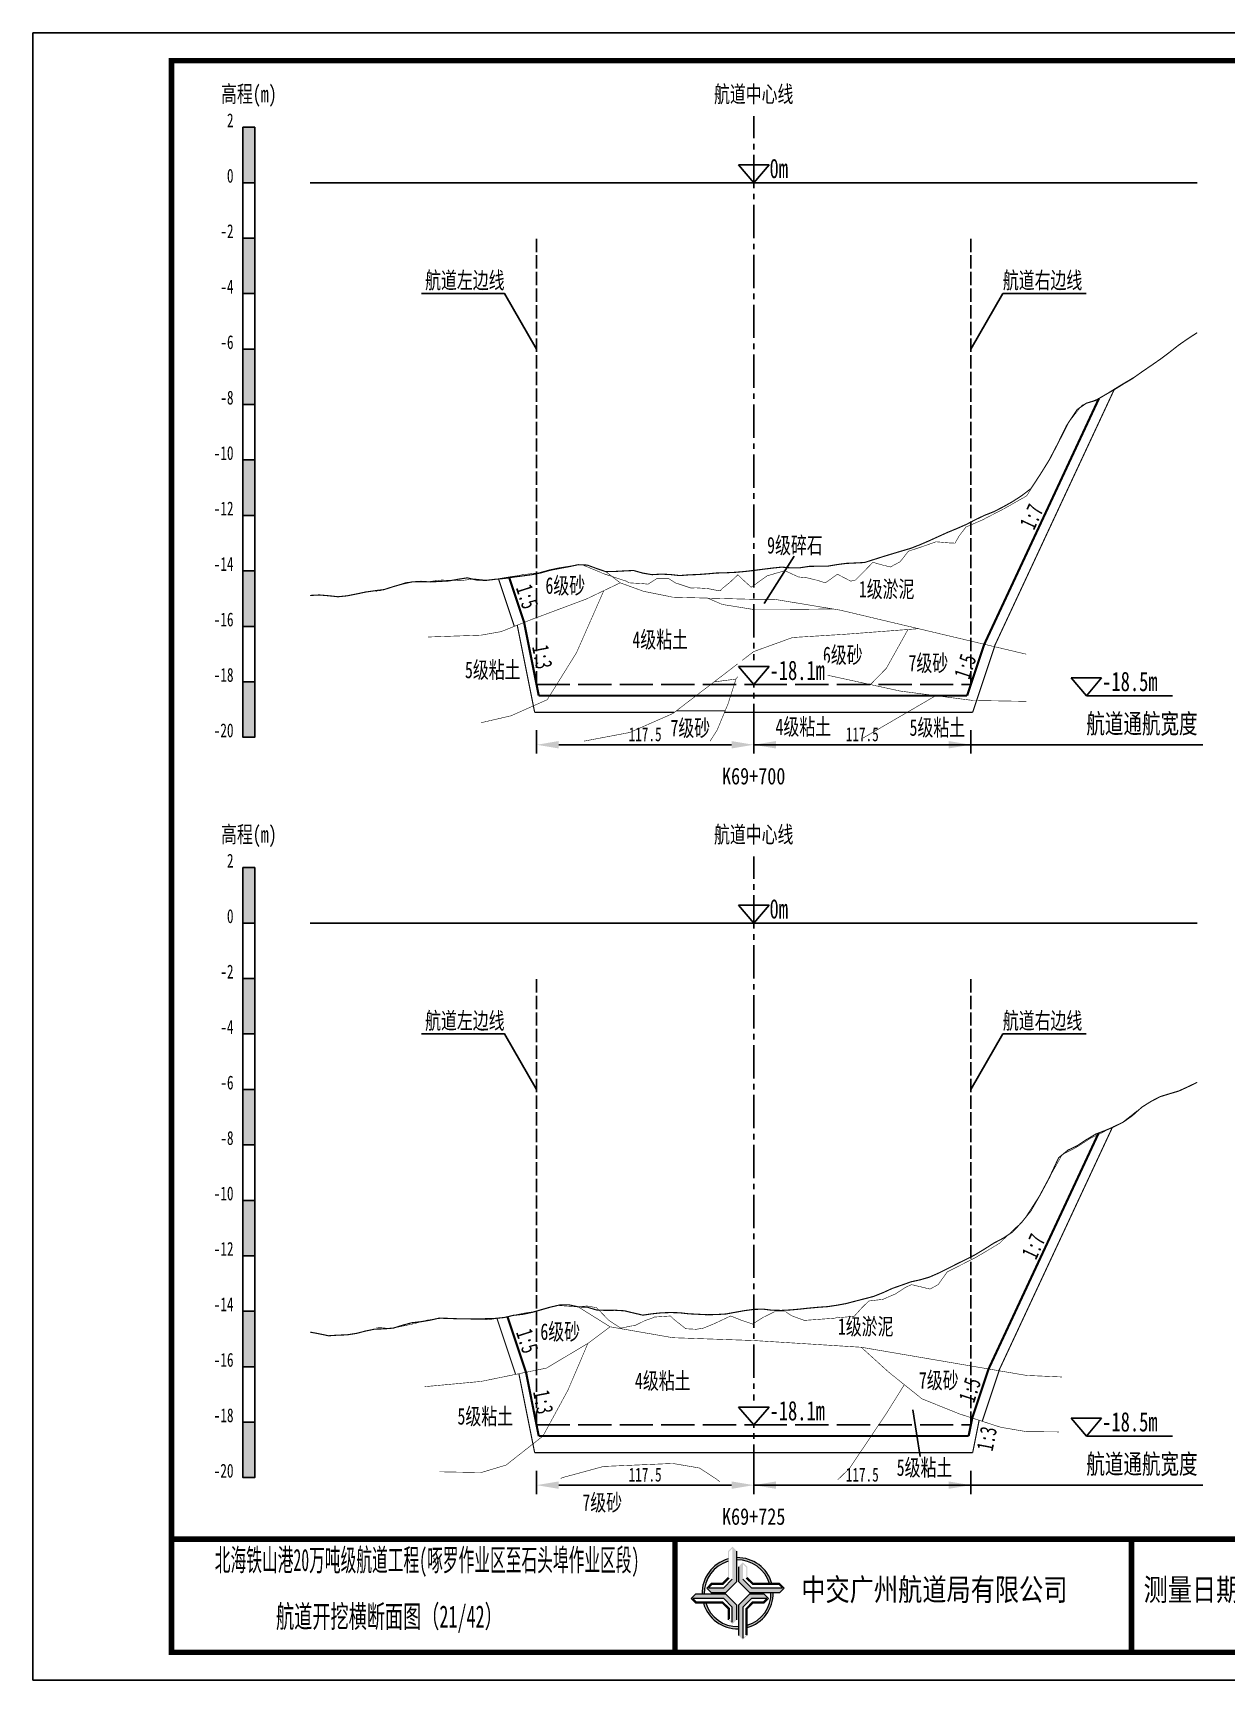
# Model space of a CAD drawing. Header units: millimetres. Extents: x 0 to 1680, y -8762 to 0.
# Drawn here: x 630 to 845.2, y -1633.5 to -1336.5 of the extents above; entities that cross this region are included whole.
import ezdxf
from ezdxf.enums import TextEntityAlignment as Align

# ---------------------------------------------------------------- set-up
doc = ezdxf.new("R2010")
doc.units = ezdxf.units.MM
for name, pattern in [('ACAD_ISO02W100', [15, 12, -3]), ('ACAD_ISO05W100', [33, 24, -3, 0, -3, 0, -3]), ('CENTER2', [1.125, 0.75, -0.125, 0.125, -0.125])]:
    doc.linetypes.add(name, pattern=pattern)
for name, color, linetype in [('0-桩号', 1, 'Continuous'), ('0-航道左右边线标注', 8, 'Continuous'), ('1-疏浚底高', 7, 'Continuous'), ('1-通航宽度', 7, 'Continuous'), ('1-通航底高', 7, 'Continuous'), ('202601', 5, 'Continuous'), ('DMX', 20, 'Continuous'), ('L1', 7, 'Continuous'), ('图幅外框线', 145, 'Continuous'), ('地质分层', 6, 'Continuous'), ('坡比', 1, 'Continuous'), ('尺寸标注', 1, 'Continuous'), ('开挖线', 4, 'Continuous'), ('标尺', 7, 'Continuous'), ('超挖线', 3, 'Continuous'), ('辅助框', 7, 'Continuous'), ('通航底面线', 7, 'ACAD_ISO02W100')]:
    doc.layers.add(name, color=color, linetype=linetype)
doc.styles.get("Standard").update_dxf_attribs({"font": 'arial.ttf'})
doc.styles.add('仿宋', font='仿宋_GB2312.ttf', dxfattribs={"width": 0.8})
doc.styles.add('仿宋GB2312', font='仿宋_GB2312.ttf', dxfattribs={"width": 0.7, "height": 2.5})
doc.styles.add('仿宋体', font='仿宋_GB2312.ttf', dxfattribs={"width": 0.8})
doc.dimstyles.new('2000', dxfattribs={"dimtxt": 3, "dimasz": 2.5, "dimexe": 1.25, "dimexo": 0.625, "dimtad": 1, "dimlfac": 2, "dimdsep": 46, "dimtxsty": 'Standard', "dimcen": 2.5, "dimadec": 0, "dimazin": 0, "dimtfac": 1, "dimtmove": 0, "dimatfit": 3, "dimfxl": 0, "dimarcsym": 0})

# ---------------------------------------------------------------- blocks, each defined once
blk = doc.blocks.new('标尺')
at = {"layer": '标尺', "linetype": 'Continuous'}
for points in [[(-2.116669999959413, 100), (0, 100), (0, 90), (-2.116669999959413, 90)], [(-2.116669999959413, 80), (0, 80), (0, 70), (-2.116669999959413, 70)], [(-2.116669999959413, 60), (0, 60), (0, 50), (-2.116669999959413, 50)], [(-2.116669999959413, 40), (0, 40), (0, 30), (-2.116669999959413, 30)], [(-2.116669999959413, 20), (0, 20), (0, 10), (-2.116669999959413, 10)], [(-2.116669999959413, 0), (0, 0), (0, -10), (-2.116669999959413, -10)]]:
    blk.add_hatch(color=256, dxfattribs=at).paths.add_polyline_path(points)
for p, q in [((-2.116669999959413, -10), (-2.116669999959413, 100)), ((0, -10), (0, 100)), ((-2.116669999959413, 80), (0, 80)), ((-2.116669999959413, 70), (0, 70)), ((-2.116669999959413, 60), (0, 60)), ((-2.116669999959413, 50), (0, 50)), ((-2.116669999959413, 40), (0, 40)), ((-2.116669999959413, 30), (0, 30)), ((-2.116669999959413, 20), (0, 20)), ((-2.116669999959413, 10), (0, 10)), ((-2.116669999959413, 0), (0, 0)), ((-2.116669999959413, -10), (0, -10))]:
    blk.add_line(p, q, dxfattribs=at)
at = {"layer": '标尺'}
for points in [[(-2.116669999959413, 100), (0, 100), (0, 90), (-2.116669999959413, 90)], [(-2.116669999959413, 100), (0, 100), (0, 90), (-2.116669999959413, 90)], [(-2.116669999959413, 80), (0, 80), (0, 70), (-2.116669999959413, 70)], [(-2.116669999959413, 80), (0, 80), (0, 70), (-2.116669999959413, 70)], [(-2.116669999959413, 60), (0, 60), (0, 50), (-2.116669999959413, 50)], [(-2.116669999959413, 60), (0, 60), (0, 50), (-2.116669999959413, 50)], [(-2.116669999959413, 40), (0, 40), (0, 30), (-2.116669999959413, 30)], [(-2.116669999959413, 40), (0, 40), (0, 30), (-2.116669999959413, 30)], [(-2.116669999959413, 20), (0, 20), (0, 10), (-2.116669999959413, 10)], [(-2.116669999959413, 20), (0, 20), (0, 10), (-2.116669999959413, 10)], [(-2.116669999959413, 0), (0, 0), (0, -10), (-2.116669999959413, -10)], [(-2.116669999959413, 0), (0, 0), (0, -10), (-2.116669999959413, -10)]]:
    blk.add_lwpolyline(points, close=True, dxfattribs=at)
at = {"layer": '标尺', "style": '仿宋GB2312', "width": 0.7}
blk.add_text('高程(m)', height=3, dxfattribs=at).set_placement((-1.058334999950603, 106.0000000009313), align=Align.MIDDLE_CENTER)
for s, p in [('2', (-3.816669999971054, 100)), ('0', (-3.816669999971054, 90)), ('-2', (-3.816669999971054, 80)), ('-4', (-3.816669999971054, 70)), ('-6', (-3.816669999971054, 60)), ('-8', (-3.816669999971054, 50)), ('-10', (-3.816669999971054, 40)), ('-12', (-3.816669999971054, 30)), ('-14', (-3.816669999971054, 20)), ('-16', (-3.816669999971054, 10)), ('-18', (-3.816669999971054, 0)), ('-20', (-3.816669999971054, -10))]:
    blk.add_text(s, height=2.5, dxfattribs=at).set_placement(p, align=Align.RIGHT)
blk = doc.blocks.new('*D88')
at = {"layer": 'Defpoints', "color": 0, "ltscale": 0.5}
for p in [(720.833333332678, -1454), (760, -1454), (760, -1464.853648020002)]:
    blk.add_point(p, dxfattribs=at)
at = {"layer": '尺寸标注', "color": 0, "lineweight": -2, "ltscale": 0.5}
for p, q in [((720.833333332678, -1462.25), (720.833333332678, -1466.453648020002)), ((760, -1462.25), (760, -1466.453648020002)), ((724.833333332678, -1464.853648020002), (756, -1464.853648020002))]:
    blk.add_line(p, q, dxfattribs=at)
at = {"layer": '尺寸标注', "color": 0, "ltscale": 0.5}
for points in [[(724.833333332678, -1464.186981353335), (724.833333332678, -1465.520314686669), (720.833333332678, -1464.853648020002)], [(756, -1464.186981353335), (756, -1465.520314686669), (760, -1464.853648020002)]]:
    blk.add_solid(points, dxfattribs=at)
at = {"layer": '尺寸标注', "color": 0, "ltscale": 0.5, "insert": (740.416666666339, -1462.978648020002), "char_height": 2.5, "attachment_point": 5, "style": '仿宋GB2312'}
blk.add_mtext('117.5', dxfattribs=at)
blk = doc.blocks.new('*D89')
at = {"layer": 'Defpoints', "color": 0, "ltscale": 0.5}
for p in [(720.833333335451, -1587.5), (760, -1587.5), (760, -1598.353617925377)]:
    blk.add_point(p, dxfattribs=at)
at = {"layer": '尺寸标注', "color": 0, "lineweight": -2, "ltscale": 0.5}
for p, q in [((720.833333335451, -1595.75), (720.833333335451, -1599.953617925377)), ((760, -1595.75), (760, -1599.953617925377)), ((724.833333335451, -1598.353617925377), (756, -1598.353617925377))]:
    blk.add_line(p, q, dxfattribs=at)
at = {"layer": '尺寸标注', "color": 0, "ltscale": 0.5}
for points in [[(724.833333335451, -1597.68695125871), (724.833333335451, -1599.020284592044), (720.833333335451, -1598.353617925377)], [(756, -1597.68695125871), (756, -1599.020284592044), (760, -1598.353617925377)]]:
    blk.add_solid(points, dxfattribs=at)
at = {"layer": '尺寸标注', "color": 0, "ltscale": 0.5, "insert": (740.4166666677255, -1596.478617925377), "char_height": 2.5, "attachment_point": 5, "style": '仿宋GB2312'}
blk.add_mtext('117.5', dxfattribs=at)
blk = doc.blocks.new('*D49')
at = {"layer": 'Defpoints', "color": 0, "ltscale": 0.5}
for p in [(760, -1454), (799.1666666671199, -1454), (799.1666666671199, -1464.853594439159)]:
    blk.add_point(p, dxfattribs=at)
at = {"layer": '尺寸标注', "color": 0, "lineweight": -2, "ltscale": 0.5}
for p, q in [((760, -1462.25), (760, -1466.453594439159)), ((799.1666666671199, -1462.25), (799.1666666671199, -1466.453594439159)), ((764, -1464.853594439159), (795.1666666671199, -1464.853594439159))]:
    blk.add_line(p, q, dxfattribs=at)
at = {"layer": '尺寸标注', "color": 0, "ltscale": 0.5}
for points in [[(764, -1464.186927772492), (764, -1465.520261105826), (760, -1464.853594439159)], [(795.1666666671199, -1464.186927772492), (795.1666666671199, -1465.520261105826), (799.1666666671199, -1464.853594439159)]]:
    blk.add_solid(points, dxfattribs=at)
at = {"layer": '尺寸标注', "color": 0, "ltscale": 0.5, "insert": (779.58333333356, -1462.978594439159), "char_height": 2.5, "attachment_point": 5, "style": '仿宋GB2312'}
blk.add_mtext('117.5', dxfattribs=at)
blk = doc.blocks.new('*D50')
at = {"layer": 'Defpoints', "color": 0, "ltscale": 0.5}
for p in [(760, -1587.5), (799.1666666673218, -1587.5), (799.1666666673218, -1598.35356433374)]:
    blk.add_point(p, dxfattribs=at)
at = {"layer": '尺寸标注', "color": 0, "lineweight": -2, "ltscale": 0.5}
for p, q in [((760, -1595.75), (760, -1599.95356433374)), ((799.1666666673218, -1595.75), (799.1666666673218, -1599.95356433374)), ((764, -1598.35356433374), (795.1666666673218, -1598.35356433374))]:
    blk.add_line(p, q, dxfattribs=at)
at = {"layer": '尺寸标注', "color": 0, "ltscale": 0.5}
for points in [[(764, -1597.686897667073), (764, -1599.020231000407), (760, -1598.35356433374)], [(795.1666666673218, -1597.686897667073), (795.1666666673218, -1599.020231000407), (799.1666666673218, -1598.35356433374)]]:
    blk.add_solid(points, dxfattribs=at)
at = {"layer": '尺寸标注', "color": 0, "ltscale": 0.5, "insert": (779.5833333336609, -1596.47856433374), "char_height": 2.5, "attachment_point": 5, "style": '仿宋GB2312'}
blk.add_mtext('117.5', dxfattribs=at)
blk = doc.blocks.new('通航底高')
at = {"layer": '1-通航底高'}
for p, q in [((-2.762494692986365, 3.232132659759372), (5.923793651163578e-06, 6.932765245437622e-06)), ((2.762506540631875, 3.232132659759372), (-2.762494692986365, 3.232132659759372)), ((5.923793651163578e-06, 6.932765245437622e-06), (2.762506540631875, 3.232132659759372))]:
    blk.add_line(p, q, dxfattribs=at)
at = {"layer": '1-通航底高', "style": '仿宋', "width": 0.7}
blk.add_attdef('通航底高', (2.856129719933961, 0.8203305718488991), '', height=3.5, dxfattribs=at)
blk = doc.blocks.new('疏浚底高')
at = {"layer": '1-疏浚底高'}
for p, q in [((-2.762500616780017, 3.232125726994127), (0, 0)), ((2.762500616838224, 3.232125726994127), (-2.762500616780017, 3.232125726994127)), ((0, 0), (2.762500616838224, 3.232125726994127)), ((-5.923793651163578e-06, -6.932765245437622e-06), (15.51466270413067, -6.932765245437622e-06))]:
    blk.add_line(p, q, dxfattribs=at)
at = {"layer": '1-疏浚底高', "style": '仿宋', "width": 0.7}
blk.add_attdef('疏浚底高', (2.856123796140309, 0.8203236390836537), '', height=3.5, dxfattribs=at)

msp = doc.modelspace()

# ---------------------------------------------------------------- hatches: boundary and pattern name
at = {"layer": '辅助框'}
h = msp.add_hatch(color=5, dxfattribs=at)
h.paths.add_polyline_path([(756.9546421006709, -1610.245531914723), (756.1757059281856, -1609.467633330833), (755.3669512681752, -1610.276153838646), (755.3669512681752, -1615.036597661984), (754.2904413530022, -1616.112023077023), (752.3438002488703, -1616.112023077023), (751.5476570176869, -1616.907358599198), (752.3430715379507, -1617.699178399098), (754.978640901336, -1617.699178399098), (756.9546421006709, -1615.723855132592)])
h.paths.add_polyline_path([(756.1454878373831, -1615.335033672583), (754.5901777513117, -1616.890380010616), (751.8645652055532, -1616.890380010616), (752.4652603746146, -1616.292388775122), (754.40989160631, -1616.292388775122), (755.5465556779593, -1615.124466802609), (755.5465556779593, -1610.365021880639), (756.1454878373831, -1609.767331255448)], flags=16)
h = msp.add_hatch(color=5, dxfattribs=at)
edge = h.paths.add_edge_path()
edge.add_ellipse((757.1048981645197, -1617.849361724388), major_axis=(-6.017077195920141, 1.733884546287947e-06), ratio=0.9999999825377229, start_angle=-73.21171767175571, end_angle=1.446762146054482, ccw=False)
edge.add_line((755.3669512681752, -1612.088740435135), (755.3669512681752, -1611.667564622652))
edge.add_ellipse((757.1048981645197, -1617.849361724388), major_axis=(-6.421454345493813, 3.783831980513644e-06), ratio=0.9999999825377264, start_angle=-74.29719975771904, end_angle=1.35689506309039)
edge.add_line((750.6852443925529, -1618.001418438208), (751.0897390788882, -1618.001279625189))
edge = h.paths.add_edge_path()
edge.add_ellipse((757.1048981645197, -1617.849361724388), major_axis=(-6.017077195920906, 2.624791690933952e-07), ratio=0.9999999825377339, start_angle=196.7802887631043, end_angle=271.43091869106274, ccw=False)
edge.add_line((762.8657615312129, -1616.112217217457), (763.2869208646506, -1616.112217217457))
edge.add_ellipse((757.1048981645197, -1617.849361724388), major_axis=(-6.42145434549481, 2.055023733972632e-07), ratio=0.9999999825377471, start_angle=195.6953323995753, end_angle=271.3407921785149)
edge.add_line((756.9546421006709, -1611.429665483964), (756.9546421006709, -1611.834160818589))
edge = h.paths.add_edge_path()
edge.add_ellipse((757.1048981645197, -1617.849361724388), major_axis=(-6.421454345494847, 2.398647111377442e-07), ratio=0.9999999825377328, start_angle=105.7065267224622, end_angle=181.3336320078198)
edge.add_line((763.5246130754143, -1617.699907793533), (763.1201189922184, -1617.699907793533))
edge.add_ellipse((757.1048981645197, -1617.849361724388), major_axis=(-6.017077195920033, 3.038804149501319e-06), ratio=0.9999999825377467, start_angle=106.79232762585761, end_angle=181.4233031416354, ccw=False)
edge.add_line((758.8432505388051, -1623.609860479367), (758.8432505388051, -1624.031044626963))
edge = h.paths.add_edge_path()
edge.add_ellipse((757.1048981645197, -1617.849361724388), major_axis=(6.017077195919978, 2.129043967020969e-06), ratio=0.9999999825377341, start_angle=196.8039056354283, end_angle=271.4347580706571, ccw=False)
edge.add_line((751.3447520372063, -1619.588882915747), (750.9235845126301, -1619.589027449381))
edge.add_ellipse((757.1048981645197, -1617.849361724388), major_axis=(6.421454345494965, 1.010893226884053e-06), ratio=0.9999999825377122, start_angle=195.7186902341801, end_angle=271.3444001294426)
edge.add_line((757.2555596849113, -1624.269048223508), (757.2555596849113, -1623.864552247775))
h = msp.add_hatch(color=5, dxfattribs=at)
h.paths.add_polyline_path([(759.2303930924922, -1617.699907793533), (764.7087164384513, -1617.699907793533), (765.4866149797231, -1616.920971685421), (764.6780945359856, -1616.112217217457), (759.9176505204827, -1616.112217217457), (758.8422251481801, -1615.03570710994), (758.8422251481801, -1613.089066240799), (758.046889540264, -1612.292922881615), (757.2550698900014, -1613.088337358963), (757.2550698900014, -1615.723906744015)])
h.paths.add_polyline_path([(758.0638683000296, -1615.335443487179), (758.0638683000296, -1612.609831133377), (758.6618594285637, -1613.2105261531), (758.6618594285637, -1615.155157427323), (759.8297815507442, -1616.291821563255), (764.5892263871818, -1616.291821563255), (765.1869169908255, -1616.89075359441), (759.6192146592825, -1616.89075359441)], flags=16)
h = msp.add_hatch(color=5, dxfattribs=at)
h.paths.add_polyline_path([(754.9782503556996, -1617.99994512273), (749.4999273301751, -1618.00182517649), (748.7222961381465, -1618.781028228294), (749.5310940782219, -1619.589505327714), (754.2915378373652, -1619.587871709836), (755.3673325639456, -1620.664012334835), (755.36800060592, -1622.610653374684), (756.1636093950062, -1623.40652363826), (756.9551560136467, -1622.610837432396), (756.9542515550345, -1619.975268389237)])
h.paths.add_polyline_path([(756.1455864884942, -1620.36400901438), (756.1465218583733, -1623.089621367943), (755.5483246263057, -1622.489131426346), (755.5476572892755, -1620.544500322831), (754.3793451341182, -1619.408237114918), (749.6199005754083, -1619.409870391381), (749.0220044663936, -1618.811143438351), (754.5897064988702, -1618.80923279382)], flags=16)
h = msp.add_hatch(color=5, dxfattribs=at)
h.paths.add_polyline_path([(759.2315609056145, -1617.999116607201), (757.2555596849113, -1619.974439873707), (757.2555596849113, -1625.452763262284), (758.0344958787649, -1626.230661675465), (758.8432505388051, -1625.422141167653), (758.8432505388051, -1620.661697344315), (759.9197604539484, -1619.586271929276), (761.8664015580803, -1619.586271929276), (762.6625447679252, -1618.790936407101), (761.8671302476614, -1617.999116607201)])
h.paths.add_polyline_path([(759.6200240770072, -1618.807915166866), (762.3456365800589, -1618.807915166866), (761.744941432336, -1619.405906231177), (759.8003101793021, -1619.405906231177), (758.6636461076528, -1620.57382820369), (758.6636461076528, -1625.333273125661), (758.0647139695674, -1625.930963750851), (758.0647139695674, -1620.363261333716)], flags=16)

# ---------------------------------------------------------------- linework, layer by layer
at = {"layer": '0-航道左右边线标注', "linetype": 'ACAD_ISO02W100', "ltscale": 0.2}
for points in [[(720.8333333326782, -1454), (720.8333333326782, -1373.5)], [(799.1666666671199, -1454), (799.1666666671199, -1373.5)], [(720.8333333354512, -1587.5), (720.8333333354512, -1507)], [(799.1666666673218, -1587.5), (799.1666666673218, -1507)]]:
    msp.add_lwpolyline(points, dxfattribs=at)
at = {"layer": '0-航道左右边线标注'}
for points in [[(720.833333332678, -1393.5), (715.0598306408108, -1383.499999999984), (700.0598306408108, -1383.49999999994)], [(799.1666666671199, -1393.5), (804.9401693590453, -1383.500000000016), (819.9401693590453, -1383.50000000006)], [(720.833333335451, -1527), (715.0598306435838, -1516.999999999984), (700.0598306435838, -1516.99999999994)], [(799.1666666673218, -1527), (804.9401693592472, -1517.000000000016), (819.9401693592472, -1517.00000000006)]]:
    msp.add_lwpolyline(points, dxfattribs=at)
at = {"layer": '1-通航宽度'}
for points in [[(760, -1464.85), (841, -1464.85)], [(760, -1598.35), (841, -1598.35)]]:
    msp.add_lwpolyline(points, dxfattribs=at)
at = {"layer": '202601', "color": 1, "linetype": 'Continuous', "const_width": 0.1}
for points in [[(691.9699999999996, -1437.299999999766), (692.1697037037036, -1436.949997901676), (692.5697037037036, -1437.100001334909), (693.4230370370366, -1436.799999236828), (695.8763703703695, -1436.050001144176), (697.2697037037035, -1435.600000381237), (697.6730370370366, -1435.549999236828), (698.2163703703695, -1435.499998092417), (700.9430370370366, -1435.499998092417), (703.1563703703696, -1435.200000762707), (703.7563703703695, -1435.149999618297), (704.9363703703696, -1435.200000762707), (706.7630370370365, -1435.250001907118), (707.2530370370365, -1435.250001907118), (709.1430370370365, -1435.000000953436), (709.6930370370366, -1434.949999809027), (710.1163703703695, -1435.000000953436), (712.1063703703695, -1435.200000762707), (712.8363703703695, -1435.099998473888), (716.0963703703695, -1434.550000190497), (717.5597037037036, -1434.350000381237), (717.8163703703696, -1434.299999236828), (718.2197037037035, -1434.200001716375), (721.1930370370366, -1433.849998473888), (723.1663703703696, -1433.300000190497), (724.8263703703695, -1432.950001716375), (726.4263703703696, -1432.700000762707), (728.7197037037035, -1432.350002288587), (728.9497037037036, -1432.350002288587), (730.1597037037036, -1432.849999427557), (732.3497037037035, -1433.750000953436), (732.7463703703695, -1433.950000762707), (737.0163703703695, -1435.349999427557), (737.5197037037035, -1435.650001525646), (738.2963703703696, -1435.699997901689), (740.0530370370366, -1435.800000190497), (740.9397037037036, -1435.899997710947), (742.5797037037036, -1434.850002288587), (744.6163703703695, -1434.850002288587), (745.8463703703695, -1435.650001525646), (748.7063703703695, -1436.599999427557), (749.5463703703696, -1436.549998283146), (751.7963703703696, -1436.700001716375), (753.5497037037035, -1437.050000190497), (753.9497037037036, -1437.100001334909), (754.4163703703696, -1436.599999427557), (755.6163703703695, -1435.650001525646), (757.1597037037036, -1434.200001716375), (758.0130370370365, -1435.050002097845), (759.5563703703696, -1436.450000762707), (762.4063703703696, -1434.400001525646), (765.4730370370365, -1433.499999999767), (765.6197037037035, -1433.499999999767), (765.6997037037036, -1433.499999999767), (768.0930370370365, -1434.600001334909), (769.6563703703696, -1434.749999999767), (771.4663703703695, -1435.200000762707), (772.9363703703696, -1435.650001525646), (775.1063703703695, -1434.099999427557), (777.4930370370365, -1435.349999427557), (778.3663703703695, -1435.149999618297), (780.3363703703695, -1433.150001525646), (781.4997037037035, -1431.949997901676), (783.0530370370366, -1432.399998664618), (784.6563703703696, -1432.799998283146), (786.4130370370365, -1431.850000381237), (787.9063703703696, -1429.949999809027), (789.7397037037035, -1429.350000381237), (791.0563703703696, -1428.899999618297), (792.8997037037035, -1428.249999046087), (795.1797037037036, -1428.449998855358), (796.3163703703696, -1428.499999999767), (796.9930370370365, -1427.300001144176), (798.2763703703695, -1425.600000381237), (800.9263703703696, -1424.449997901676), (801.3063703703696, -1424.299999236828), (801.4897037037035, -1424.200001716375), (802.1197037037035, -1423.849998473888), (805.1397037037035, -1422.300001144176), (809.1030370370365, -1420.050002097845), (809.2397037037035, -1419.949999809027), (809.2763703703695, -1419.899998664618), (809.3830370370365, -1419.749999999767), (813.0130370370365, -1413.950000762707), (813.9597037037036, -1412.249999999767), (816.3763703703695, -1407.300001144176), (818.5330370370365, -1404.499999046087), (819.2363703703695, -1403.600002288587), (819.4030370370365, -1403.550001144176), (822.4630370370365, -1402.349999904396), (824.0630370370366, -1401.299999713667), (824.6230370370365, -1400.949998855358), (826.0797037037036, -1400.049999713667), (829.5397037037036, -1398.000000476595)], [(691.892999999611, -1569.999999998381), (692.669703703315, -1569.950000761319), (694.179703703315, -1570.099999426171), (694.469703703315, -1570.15000057058), (696.313037036648, -1569.75000095205), (698.2563703699809, -1569.350001333522), (698.8830370366479, -1569.199997900289), (701.079703703315, -1568.5999984725), (703.479703703315, -1568.300001142788), (703.5197037033149, -1568.300001142788), (703.539703703315, -1568.300001142788), (706.689703703315, -1568.399998663232), (707.066370369981, -1568.399998663232), (710.933037036648, -1568.449999807641), (711.703037036648, -1568.50000095205), (712.706370369981, -1568.449999807641), (713.6230370366479, -1568.300001142788), (714.2497037033149, -1568.249999998381), (718.5197037033149, -1567.3499984725), (720.166370369981, -1567.100002287201), (722.079703703315, -1566.54999923544), (723.5097037033149, -1566.14999961691), (724.6430370366479, -1565.949999807641), (726.716370369981, -1566.0999984725), (728.3697037033149, -1566.200000761319), (729.943037036648, -1566.050002096459), (731.659703703315, -1566.349999426171), (733.8797037033149, -1568.64999961691), (736.039703703315, -1570.049998281758), (737.939703703315, -1569.649998663232), (738.5197037033149, -1569.600002287201), (740.469703703315, -1568.64999961691), (741.676370369981, -1568.249999998381), (742.039703703315, -1568.050000189111), (745.0063703699809, -1567.850000379849), (745.533037036648, -1568.399998663232), (747.753037036648, -1570.15000057058), (749.639703703315, -1570.249998091029), (750.909703703315, -1570.049998281758), (752.7497037033149, -1569.300000189111), (755.8563703699809, -1567.850000379849), (757.7330370366479, -1568.5999984725), (759.799703703315, -1569.300000189111), (761.703037036648, -1568.100001333522), (763.7363703699809, -1567.100002287201), (765.796370369981, -1567.100002287201), (766.816370369981, -1567.79999923544), (769.1397037033149, -1568.64999961691), (774.6063703699809, -1568.249999998381), (774.9763703699809, -1568.149997709559), (775.1197037033149, -1568.050000189111), (775.409703703315, -1568.149997709559), (778.1297037033149, -1567.900001524258), (779.676370369981, -1566.200000761319), (780.7763703699809, -1565.15000057058), (783.299703703315, -1564.8499984725), (785.6130370366479, -1563.849999426171), (787.359703703315, -1562.700001714989), (788.473037036648, -1562.199999807641), (791.809703703315, -1562.999999044701), (793.2663703699809, -1562.199999807641), (794.916370369981, -1559.89999961691), (797.086370369981, -1558.799998281758), (800.1297037033149, -1557.25000095205), (802.2463703699809, -1556.00000095205), (803.7463703699809, -1555.099999426171), (804.3797037033148, -1554.699999807641), (807.2730370366479, -1551.899997709559), (808.3863703699809, -1550.949999807641), (808.929703703315, -1550.200001714989), (811.546370369981, -1546.14999961691), (813.906370369981, -1541.850001333522), (815.6497037033149, -1538.750001905732), (817.7330370366479, -1537.700001714989), (818.599703703315, -1537.199999807641), (820.843037036648, -1535.749999998381), (822.663037036648, -1534.89999961691), (824.953037036648, -1533.64999961691), (826.489703703315, -1532.950000284482), (829.073037036648, -1530.900001047421), (829.286370369981, -1530.800001142788)]]:
    msp.add_lwpolyline(points, dxfattribs=at)
at = {"layer": 'DMX', "color": 7, "linetype": 'Continuous', "const_width": 0.2}
for points in [[(679.9999999999997, -1437.930000000168), (679.9999999999997, -1437.930000000168), (681.6666666666861, -1437.845000000205), (683.3333333333139, -1437.979999999981), (685, -1438.165000000037), (686.6666666666861, -1438), (688.3333333333139, -1437.669999999925), (690, -1437.314999999944), (691.6666666666861, -1437.080000000075), (693.3333333333139, -1436.870000000112), (695, -1436.339999999851), (696.6666666666861, -1435.854999999981), (698.3333333333139, -1435.495000000112), (700, -1435.39000000013), (701.6666666666861, -1435.495000000112), (703.3333333333139, -1435.399999999907), (705, -1435.310000000056), (706.6666666666861, -1435.01500000013), (708.3333333333139, -1434.754999999888), (710, -1435.14000000013), (711.6666666666861, -1435.220000000205), (713.3333333333139, -1435.020000000019), (715, -1434.870000000112), (716.6666666666861, -1434.620000000112), (718.3333333333139, -1434.404999999795), (720, -1434.185000000056), (721.6666666666861, -1433.845000000205), (723.3333333333139, -1433.375), (725, -1433.049999999814), (726.6666666666861, -1432.745000000112), (728.3333333333139, -1432.384999999776), (730, -1432.455000000075), (731.6666666666861, -1433.069999999832), (733.3333333333139, -1433.64000000013), (735, -1433.600000000093), (736.6666666666861, -1433.504999999888), (738.3333333333139, -1433.430000000168), (740, -1433.899999999907), (741.6666666666861, -1434.180000000168), (743.3333333333139, -1434.084999999963), (745, -1434.160000000149), (746.6666666666861, -1434.345000000205), (748.3333333333139, -1434.214999999851), (750, -1434.154999999795), (751.6666666666861, -1434.029999999795), (753.3333333333139, -1433.879999999888), (755, -1433.839999999851), (756.6666666666861, -1433.759999999776), (758.3333333333139, -1433.615000000224), (760, -1433.424999999814), (761.6666666666861, -1433.205000000075), (763.3333333333139, -1433), (765, -1432.825000000186), (766.6666666666861, -1432.944999999832), (768.3333333333139, -1432.939999999944), (770, -1432.685000000056), (771.6666666666861, -1432.654999999795), (773.3333333333139, -1432.649999999907), (775, -1432.370000000112), (776.6666666666861, -1432.149999999907), (778.3333333333139, -1432.075000000186), (780, -1431.98499999987), (781.6666666666861, -1431.455000000075), (783.3333333333139, -1430.924999999814), (785, -1430.419999999925), (786.6666666666861, -1429.919999999925), (788.3333333333139, -1429.430000000168), (790, -1428.779999999795), (791.6666666666861, -1428.060000000056), (793.3333333333139, -1427.299999999814), (795, -1426.544999999925), (796.6666666666861, -1425.85999999987), (798.3333333333139, -1425.129999999888), (800, -1424.26500000013), (801.6666666666861, -1423.470000000205), (803.3333333333139, -1422.819999999832), (805, -1421.955000000075), (806.6666666666861, -1421.024999999907), (808.3333333333139, -1419.939999999944), (810, -1418.680000000168), (811.6666666666861, -1416.14000000013), (813.3333333333139, -1413.459999999963), (815, -1410.254999999888), (816.6666666666861, -1406.944999999832), (818.3333333333139, -1404.415000000037), (820, -1403.259999999776), (821.6666666666861, -1402.774999999907), (823.3333333333139, -1401.790000000037), (825, -1400.845000000205), (826.6666666666861, -1399.805000000168), (828.3333333333139, -1398.810000000056), (830, -1397.629999999888), (831.6666666666861, -1396.490000000224), (833.3333333333139, -1395.334999999963), (835, -1394.084999999963), (836.6666666666861, -1392.774999999907), (838.3333333333139, -1391.620000000112), (839.9999999999998, -1390.540000000037)], [(679.9999999999997, -1570.754999999888), (679.9999999999997, -1570.754999999888), (681.6666666666861, -1571.080000000075), (683.3333333333139, -1571.419999999925), (685, -1571.310000000056), (686.6666666666861, -1571.25), (688.3333333333139, -1570.995000000112), (690, -1570.564999999944), (691.6666666666861, -1570.220000000205), (693.3333333333139, -1570.174999999814), (695, -1570.035000000149), (696.6666666666861, -1569.520000000019), (698.3333333333139, -1569.069999999832), (700, -1568.879999999888), (701.6666666666861, -1568.604999999981), (703.3333333333139, -1568.225000000093), (705, -1568.294999999925), (706.6666666666861, -1568.354999999981), (708.3333333333139, -1568.375), (710, -1568.404999999795), (711.6666666666861, -1568.339999999851), (713.3333333333139, -1568.290000000037), (715, -1568.129999999888), (716.6666666666861, -1567.73499999987), (718.3333333333139, -1567.555000000168), (720, -1567.209999999963), (721.6666666666861, -1566.73499999987), (723.3333333333139, -1566.259999999776), (725, -1565.870000000112), (726.6666666666861, -1565.839999999851), (728.3333333333139, -1566.200000000186), (730, -1566.270000000019), (731.6666666666861, -1566.774999999907), (733.3333333333139, -1566.839999999851), (735, -1566.819999999832), (736.6666666666861, -1566.915000000037), (738.3333333333139, -1567.314999999944), (740, -1567.700000000186), (741.6666666666861, -1567.459999999963), (743.3333333333139, -1567.285000000149), (745, -1567.229999999981), (746.6666666666861, -1567.274999999907), (748.3333333333139, -1567.464999999851), (750, -1567.544999999925), (751.6666666666861, -1567.625), (753.3333333333139, -1567.589999999851), (755, -1567.490000000224), (756.6666666666861, -1567.185000000056), (758.3333333333139, -1566.89000000013), (760, -1566.669999999925), (761.6666666666861, -1566.60999999987), (763.3333333333139, -1566.814999999944), (765, -1566.850000000093), (766.6666666666861, -1566.759999999776), (768.3333333333139, -1566.60999999987), (770, -1566.430000000168), (771.6666666666861, -1566.279999999795), (773.3333333333139, -1566.165000000037), (775, -1565.915000000037), (776.6666666666861, -1565.615000000224), (778.3333333333139, -1565.174999999814), (780, -1564.75), (781.6666666666861, -1564.314999999944), (783.3333333333139, -1563.645000000019), (785, -1562.879999999888), (786.6666666666861, -1562.299999999814), (788.3333333333139, -1561.705000000075), (790, -1561.334999999963), (791.6666666666861, -1560.854999999981), (793.3333333333139, -1560.125), (795, -1559.305000000168), (796.6666666666861, -1558.450000000186), (798.3333333333139, -1557.634999999776), (800, -1556.774999999907), (801.6666666666861, -1555.76500000013), (803.3333333333139, -1554.700000000186), (805, -1553.834999999963), (806.6666666666861, -1552.720000000205), (808.3333333333139, -1550.970000000205), (810, -1548.884999999776), (811.6666666666861, -1546.004999999888), (813.3333333333139, -1542.895000000019), (815, -1539.330000000075), (816.6666666666861, -1537.964999999851), (818.3333333333139, -1537.165000000037), (820, -1536.064999999944), (821.6666666666861, -1535.069999999832), (823.3333333333139, -1534.435000000056), (825, -1533.729999999981), (826.6666666666861, -1532.89000000013), (828.3333333333139, -1531.705000000075), (830, -1530.209999999963), (831.6666666666861, -1529.160000000149), (833.3333333333139, -1528.294999999925), (835, -1527.785000000149), (836.6666666666861, -1527.290000000037), (838.3333333333139, -1526.524999999907), (840, -1525.720000000205)]]:
    msp.add_lwpolyline(points, dxfattribs=at)
at = {"layer": 'L1', "linetype": 'CENTER2', "ltscale": 8}
for p, q in [((759.9999999999995, -1463.5), (759.9999999999995, -1351.5)), ((759.9999999999995, -1596.999999999069), (759.9999999999995, -1484.999999999069))]:
    msp.add_line(p, q, dxfattribs=at)
at = {"layer": 'L1'}
for p, q in [((757.2374993832195, -1360.267874272773), (759.9999999999995, -1363.499999999767)), ((762.7625006168378, -1360.267874272773), (757.2374993832195, -1360.267874272773)), ((759.9999999999995, -1363.499999999767), (762.7625006168378, -1360.267874272773)), ((679.9999999999995, -1363.499999999767), (839.9999999999995, -1363.500000000233)), ((757.2374993832195, -1493.767874271842), (759.9999999999995, -1496.999999998836)), ((762.7625006168378, -1493.767874271842), (757.2374993832195, -1493.767874271842)), ((759.9999999999995, -1496.999999998836), (762.7625006168378, -1493.767874271842)), ((679.9999999999995, -1496.999999998836), (839.9999999999995, -1496.999999999302))]:
    msp.add_line(p, q, dxfattribs=at)
at = {"layer": '地质分层'}
for points in [[(767.28925041607, -1430.857642423442), (761.8661453412205, -1439.37473863193)], [(788.7090524118321, -1584.784846130337), (790.0045029246976, -1593.183930039908)]]:
    msp.add_lwpolyline(points, dxfattribs=at)
at = {"layer": '地质分层', "linetype": 'ACAD_ISO05W100', "ltscale": 0.2, "const_width": 0.1, "flags": 128}
for points in [[(733.3333333333139, -1433.64000000013), (735.9213748387992, -1435.652503730729), (740.1124503151514, -1437.174696576782), (745.410600391042, -1438.241131516173), (760, -1438.630722241942), (763.7838123869151, -1438.630722241942), (775.6544481804594, -1440.586508128326), (809.1664742429857, -1448.52549988078)], [(701.2497504460625, -1445.423609002493), (710.8333123149932, -1445.087555741426), (714.4276941865683, -1444.455919651315), (720.142797108274, -1442.182724499144), (729.8007967248559, -1438.578451783396), (735.9213748387992, -1435.652503730729)], [(710.8333123149932, -1460.876444116235), (716.2488370747305, -1459.621321056504), (722.764403953217, -1456.727674178313), (728.0390769252554, -1448.256691178307), (732.9658046507975, -1437.065416804515)], [(751.683092591702, -1438.408630169462), (754.3355413177051, -1439.54883289896), (760, -1440.464055515826), (765.5, -1440.464055515826), (774.2882670200197, -1440.361418429762)], [(729.3727605003809, -1464.201839557916), (737.655130832456, -1462.634751456324), (745.410600391042, -1459.221321581863), (760, -1448.051899552345), (767.0136320195161, -1445.513783114497), (776.424916538992, -1444.932528303936), (789.7346817831858, -1443.922112434637)], [(781.0595409706002, -1454), (783.9282393832691, -1451.057472179644), (787.8332079902757, -1444.06646353798)], [(752.1255392499312, -1464.210769234306), (753.398753805086, -1462.220219717361), (755.3562202495523, -1457.527128246147), (756.8103381791152, -1453.000926176086), (758.6000217855908, -1450.486818097532), (760, -1449.885232726578), (762.0290835388005, -1449.885232726578), (770.4811440068297, -1451.694074492902), (786.4414864783175, -1455.17318015825), (799.5416072673979, -1456.865141220391), (809.1664742429857, -1457.025500119198)], [(752.8536661723047, -1453.523023835849), (756.8103381791152, -1453.000926176086)], [(792.8431939644506, -1456), (779.7140529785038, -1463.64691367458)], [(728.3333333333139, -1566.200000000186), (734.093240999151, -1569.798474135343), (745.410600391042, -1571.767157819588), (760, -1572.276333332993), (779.3973921438446, -1573.489729477093), (809.1664742429857, -1578.566500059329), (815.5912740617292, -1578.850153851569)], [(700.6555195609108, -1580.600525224581), (710.8333123149932, -1579.651833492331), (722.6420623003505, -1577.242548963986), (730.094416691456, -1572.794408065733), (734.093240999151, -1569.798474135343)], [(703.2841173578054, -1595.947620736435), (710.8333123149932, -1596.085166412406), (715.3225359893404, -1594.7457478703), (721.9919038028456, -1589.5), (726.4870856730267, -1581.241165184882), (730.094416691456, -1572.794408065733)], [(779.3973921438446, -1573.489729477093), (784.337210050784, -1577.967979507055), (790.3354465123266, -1582.779508618172), (797.0887057445943, -1585.502228448167), (804.5550420391373, -1587.918087120634), (809.1664742429857, -1588.703973382246), (815.0462161048961, -1588.754299832757)], [(775.14807719387, -1597.403452271435), (777.2868353761733, -1595.320439598989), (783.9701850926504, -1585.363602573983), (787.169751497102, -1580.240123280324)], [(725.1930111437212, -1597.139400454011), (725.5747664910741, -1596.97587478999), (732.9362385114655, -1594.981277267449), (745.410600391042, -1594.443385898136), (750.2248617848381, -1595.266604308039), (753.3637990471907, -1597.319074768573), (753.8979578976666, -1597.780390925325)]]:
    msp.add_lwpolyline(points, dxfattribs=at)
at = {"layer": '开挖线', "linetype": 'Continuous', "const_width": 0.4, "flags": 128}
for points in [[(801.5898038975073, -1446.730588308689), (822.2683583376165, -1402.419400222426)], [(718.5904202547995, -1442.800185914276), (715.9019285239367, -1434.734710721523)], [(721.2303830725318, -1456.000000002938), (718.5904202547995, -1442.800185914276)], [(798.4999999994876, -1456.000000002938), (801.5898038975073, -1446.73058830869)], [(721.2303830725318, -1456.000000002938), (798.4999999994876, -1456.000000002938)], [(802.3441241442644, -1577.4516652364), (822.2207507352049, -1534.858893969796)], [(718.9303495736594, -1577.999832508575), (715.5935175200773, -1567.989336347625)], [(721.2303830725318, -1589.500000002938), (718.9303495736594, -1577.999832508575)], [(799.4156374034552, -1586.255146319333), (802.3651484813108, -1577.406613085586)], [(798.7666666667343, -1589.500000002938), (799.4156374034552, -1586.255146319333)], [(721.2303830725318, -1589.500000002938), (798.7666666667343, -1589.500000002938)]]:
    msp.add_lwpolyline(points, dxfattribs=at)
at = {"layer": '超挖线', "linetype": 'ACAD_ISO02W100', "ltscale": 0.5, "const_width": 0.2, "flags": 128}
for points in [[(803.3907081143811, -1447.157222129576), (825.0043431733869, -1400.842289860011)], [(716.8245364975476, -1443.502570184738), (713.9776826239347, -1434.962008563899)], [(720.4970497724894, -1459.000000002938), (717.3553382857657, -1443.291442569318)], [(799.5000118469464, -1459.000000002938), (803.4434403836575, -1447.169714392805)], [(720.4970497724894, -1459.000000002938), (745.6996886669162, -1459.000000002938)], [(754.8461661744324, -1458.750000002938), (746.0262364410626, -1458.750000002938)], [(754.7418923468034, -1459.000000002938), (799.5000118469464, -1459.000000002938)], [(804.2177129353632, -1577.722546398233), (824.6854820845876, -1533.863041078213)], [(717.0576941298598, -1578.381901719395), (713.682551896056, -1568.256475017983)], [(720.4970497724894, -1592.500000002938), (717.6492900029683, -1578.261201155331)], [(801.2209375138403, -1586.839281530503), (804.2575827786384, -1577.729345736109)], [(799.4999999667762, -1592.500000002938), (800.6679305987652, -1586.660346842992)], [(720.4970497724894, -1592.500000002938), (799.4999999667762, -1592.500000002938)]]:
    msp.add_lwpolyline(points, dxfattribs=at)
at = {"layer": '辅助框', "color": 5, "linetype": 'Continuous', "lineweight": 0}
for p, q in [((756.9546421006709, -1615.723855132592), (756.9546421006709, -1610.245531914723)), ((755.3669512681752, -1615.036597661984), (754.2904413530022, -1616.112023077023)), ((755.5465556779593, -1615.124466802609), (754.40989160631, -1616.292388775122)), ((754.5901777513117, -1616.890380010616), (756.1454878373831, -1615.335033672583)), ((757.2550698900014, -1613.088337358963), (757.2550698900014, -1615.723906744015)), ((758.0638683000296, -1615.335443487179), (759.6192146592825, -1616.89075359441)), ((759.8297815507442, -1616.291821563255), (758.6618594285637, -1615.155157427323)), ((759.9176505204827, -1616.112217217457), (758.8422251481801, -1615.03570710994)), ((749.4999273301751, -1618.00182517649), (748.7222961381465, -1618.781028228294)), ((754.9782503556996, -1617.99994512273), (749.4999273301751, -1618.00182517649)), ((752.3438002488703, -1616.112023077023), (751.5476570176869, -1616.907358599198)), ((751.5476570176869, -1616.907358599198), (752.3430715379507, -1617.699178399098)), ((752.4652603746146, -1616.292388775122), (751.8645652055532, -1616.890380010616)), ((751.8645652055532, -1616.890380010616), (754.5901777513117, -1616.890380010616)), ((752.3430715379507, -1617.699178399098), (754.978640901336, -1617.699178399098)), ((754.2904413530022, -1616.112023077023), (752.3438002488703, -1616.112023077023)), ((754.40989160631, -1616.292388775122), (752.4652603746146, -1616.292388775122)), ((756.9542515550345, -1619.975268389237), (754.9782503556996, -1617.99994512273)), ((754.978640901336, -1617.699178399098), (756.9546421006709, -1615.723855132592)), ((757.2550698900014, -1615.723906744015), (759.2303930924922, -1617.699907793533)), ((759.2315609056145, -1617.999116607201), (757.2555596849113, -1619.974439873707)), ((759.2303930924922, -1617.699907793533), (764.7087164384513, -1617.699907793533)), ((761.8671302476614, -1617.999116607201), (759.2315609056145, -1617.999116607201)), ((759.6192146592825, -1616.89075359441), (765.1869169908255, -1616.89075359441)), ((764.5892263871818, -1616.291821563255), (759.8297815507442, -1616.291821563255)), ((764.6780945359856, -1616.112217217457), (759.9176505204827, -1616.112217217457)), ((762.6625447679252, -1618.790936407101), (761.8671302476614, -1617.999116607201)), ((765.1869169908255, -1616.89075359441), (764.5892263871818, -1616.291821563255)), ((765.4866149797231, -1616.920971685421), (764.6780945359856, -1616.112217217457)), ((764.7087164384513, -1617.699907793533), (765.4866149797231, -1616.920971685421)), ((748.7222961381465, -1618.781028228294), (749.5310940782219, -1619.589505327714)), ((754.5897064988702, -1618.80923279382), (749.0220044663936, -1618.811143438351)), ((749.0220044663936, -1618.811143438351), (749.6199005754083, -1619.409870391381)), ((749.5310940782219, -1619.589505327714), (754.2915378373652, -1619.587871709836)), ((749.6199005754083, -1619.409870391381), (754.3793451341182, -1619.408237114918)), ((754.2915378373652, -1619.587871709836), (755.3673325639456, -1620.664012334835)), ((754.3793451341182, -1619.408237114918), (755.5476572892755, -1620.544500322831)), ((756.1455864884942, -1620.36400901438), (754.5897064988702, -1618.80923279382)), ((755.3673325639456, -1620.664012334835), (755.36800060592, -1622.610653374684)), ((755.5476572892755, -1620.544500322831), (755.5483246263057, -1622.489131426346)), ((756.1465218583733, -1623.089621367943), (756.1455864884942, -1620.36400901438)), ((756.9551560136467, -1622.610837432396), (756.9542515550345, -1619.975268389237)), ((757.2555596849113, -1619.974439873707), (757.2555596849113, -1625.452763262284)), ((759.6200240770072, -1618.807915166866), (758.0647139695674, -1620.363261333716)), ((758.0647139695674, -1620.363261333716), (758.0647139695674, -1625.930963750851)), ((758.6636461076528, -1620.57382820369), (759.8003101793021, -1619.405906231177)), ((758.6636461076528, -1625.333273125661), (758.6636461076528, -1620.57382820369)), ((758.8432505388051, -1620.661697344315), (759.9197604539484, -1619.586271929276)), ((758.8432505388051, -1625.422141167653), (758.8432505388051, -1620.661697344315)), ((762.3456365800589, -1618.807915166866), (759.6200240770072, -1618.807915166866)), ((759.8003101793021, -1619.405906231177), (761.744941432336, -1619.405906231177)), ((759.9197604539484, -1619.586271929276), (761.8664015580803, -1619.586271929276)), ((761.744941432336, -1619.405906231177), (762.3456365800589, -1618.807915166866)), ((761.8664015580803, -1619.586271929276), (762.6625447679252, -1618.790936407101))]:
    msp.add_line(p, q, dxfattribs=at)
at = {"layer": '辅助框', "color": 24, "const_width": 1}
for points in [[(655.0000000003974, -1608.081966023392), (1045.000000000397, -1608.081966023392)], [(745.8011873343321, -1608.081966023392), (745.8011873343321, -1628.5)], [(828.1590174286152, -1608.081966023392), (828.1590174286152, -1628.5)]]:
    msp.add_lwpolyline(points, dxfattribs=at)
at = {"layer": '辅助框', "color": 5, "linetype": 'Continuous', "lineweight": 0}
for major_axis, ratio, start_param, end_param in [((-6.421454345493874, 3.783831980513667e-06), 0.9999999825377256, -1.296730760784131, 0.02368228645498349), ((-6.017077195920137, 1.733884546287946e-06), 0.9999999825377225, -1.277785524412653, 0.02525076294187012), ((-6.421454345494849, 2.055023733972644e-07), 0.9999999825377464, 3.415527881157325, 4.735790218484762), ((-6.017077195920323, 2.624791690933738e-07), 0.9999999825377344, 3.434463941941369, 4.737363222872061), ((-6.421454345494839, 2.398647111377438e-07), 0.9999999825377329, 1.844926932154336, 3.164868923136232), ((-6.017077195919474, 3.038804149501042e-06), 0.9999999825377472, 1.863877732939714, 3.166433979665309), ((6.421454345494936, 1.01089322688405e-06), 0.9999999825377134, 3.415935552277314, 4.735853189107702), ((6.017077195919973, 2.129043967020968e-06), 0.9999999825377346, 3.434876134122447, 4.737430232687218)]:
    msp.add_ellipse((757.1048981645197, -1617.849361724388), major_axis=major_axis, ratio=ratio, start_param=start_param, end_param=end_param, dxfattribs=at)

# ---------------------------------------------------------------- block references
at = {"layer": '1-疏浚底高'}
for p in [(820, -1456), (820, -1589.5)]:
    msp.add_blockref('疏浚底高', p, dxfattribs=at).add_auto_attribs({'疏浚底高': '-18.5m'})
at = {"layer": '标尺'}
for p in [(669.9999999999995, -1453.5), (669.9999999999995, -1586.999999999069)]:
    msp.add_blockref('标尺', p, dxfattribs=at)

# ---------------------------------------------------------------- texts
at = {"layer": '0-航道左右边线标注', "style": '仿宋', "width": 0.7}
for p in [(715.0598306408108, -1383.499999999984), (715.0598306435838, -1516.999999999984)]:
    msp.add_text('航道左边线', height=3, dxfattribs=at).set_placement(p, align=Align.BOTTOM_RIGHT)
for p in [(804.9401693590453, -1383.500000000016), (804.9401693592472, -1517.000000000016)]:
    msp.add_text('航道右边线', height=3, dxfattribs=at).set_placement(p, align=Align.BOTTOM_LEFT)
at = {"layer": '1-通航宽度', "style": '仿宋', "width": 0.7}
for p in [(820, -1463.85), (820, -1597.35)]:
    msp.add_text('航道通航宽度', height=3.5, dxfattribs=at).set_placement(p, align=Align.BOTTOM_LEFT)
at = {"layer": 'L1', "style": '仿宋', "width": 0.7}
for p in [(759.9999999999995, -1347.52892156085), (759.9999999999995, -1481.028921559919)]:
    msp.add_text('航道中心线', height=3, dxfattribs=at).set_placement(p, align=Align.MIDDLE_CENTER)
for p in [(762.856123795325, -1362.679669429315), (762.856123795325, -1496.179669428384)]:
    msp.add_text('0m ', height=3.5, dxfattribs=at).set_placement(p)
at = {"layer": '地质分层', "linetype": 'Continuous', "width": 0.7}
for s, style, p in [('9级碎石', '仿宋GB2312', (767.4334796610549, -1428.873920889564)), ('6级砂', '仿宋GB2312', (726.0194688967022, -1436.134195819137)), ('1级淤泥', '仿宋GB2312', (783.9723281753322, -1436.789581875397)), ('4级粘土', '仿宋GB2312', (743.1334950164965, -1445.875355766355)), ('6级砂', '仿宋体', (776.0672491455334, -1448.644034613819)), ('7级砂', '仿宋体', (791.5008722755592, -1450.12021740761)), ('5级粘土', '仿宋GB2312', (712.9332391732751, -1451.342572911111)), ('7级砂', '仿宋GB2312', (748.5650677431258, -1461.828770392458)), ('4级粘土', '仿宋GB2312', (768.9466554640167, -1461.596470982298)), ('5级粘土', '仿宋GB2312', (793.1153879157064, -1461.740827149824)), ('1级淤泥', '仿宋GB2312', (780.2009162413306, -1569.741282866351)), ('6级砂', '仿宋GB2312', (725.1046117737351, -1570.664059189006)), ('4级粘土', '仿宋GB2312', (743.5955081350112, -1579.5253545058)), ('7级砂', '仿宋体', (793.378285956358, -1579.444100136054)), ('5级粘土', '仿宋GB2312', (711.5801184403244, -1585.934282628772)), ('5级粘土', '仿宋GB2312', (790.8017148028666, -1595.175814642887)), ('7级砂', '仿宋GB2312', (732.6761955951151, -1601.479037993064))]:
    msp.add_text(s, height=3, dxfattribs=dict(at, style=style)).set_placement(p, align=Align.MIDDLE_CENTER)
at = {"layer": '坡比', "style": '仿宋体', "width": 0.7}
for s, rotation, p in [('1:7', 65, (810.1167160168501, -1423.729220807869)), ('1:5', 288, (719.1435390511664, -1438.134986982957)), ('1:3', 281, (721.8715643051745, -1449.007867138966)), ('1:5', 72, (798.1475334042868, -1450.732844468109)), ('1:7', 65, (810.4700655895898, -1555.309520608481)), ('1:5', 288, (719.1592864598564, -1572.362087846727)), ('1:5', 72, (798.9930309627777, -1581.198410320939)), ('1:3', 281, (722.041523920559, -1583.357665215888)), ('1:3', 79, (802.0451200283777, -1589.972438722115))]:
    msp.add_text(s, height=3, rotation=rotation, dxfattribs=at).set_placement(p, align=Align.MIDDLE)
at = {"layer": '辅助框', "color": 7, "style": '仿宋GB2312'}
for s, width, p in [('北海铁山港20万吨级航道工程(啄罗作业区至石头埠作业区段)', 0.52, (701.0922641004198, -1611.84125590487)), ('         航道开挖横断面图（21/42）', 0.6, (686.9466304104477, -1622.028455383558))]:
    msp.add_text(s, height=4, dxfattribs=dict(at, width=width)).set_placement(p, align=Align.MIDDLE_CENTER)
at = {"layer": '辅助框', "lineweight": 0, "char_height": 4, "width": 115.8863471220259, "attachment_point": 1}
for s, insert in [('{\\fKaiTi|b0|i0|c134|p49;\\W0.8;中交广州航道局有限公司}', (768.58288733577, -1615.182042507085)), ('{\\fKaiTi|b0|i0|c134|p49;\\W0.8;测量日期：2026年1月21日}', (830.3284275267631, -1615.182042507085))]:
    msp.add_mtext(s, dxfattribs=dict(at, insert=insert))

# ---------------------------------------------------------------- wipeouts: each hides what was drawn before it
for points in [[(754.1678378378377, -1472.105927027027), (754.1678378378377, -1468.951872972973), (765.7672972972972, -1468.951872972973), (765.7672972972972, -1472.105927027027)], [(754.1678378378377, -1605.6059270260962), (754.1678378378377, -1602.451872972042), (765.7672972972972, -1602.451872972042), (765.7672972972972, -1605.6059270260962)]]:
    msp.add_wipeout(points).dxf.layer = '0-桩号'

# ---------------------------------------------------------------- next in the draw order: texts
at = {"layer": '0-桩号', "style": '仿宋', "width": 0.8}
for s, p in [('K69+700', (760, -1470.5289)), ('K69+725', (760, -1604.0289))]:
    msp.add_text(s, height=3, dxfattribs=at).set_placement(p, align=Align.MIDDLE)

# ---------------------------------------------------------------- next in the draw order: wipeouts: each hides what was drawn before it
for points in [[(773.3219377496351, -1454), (757.1304339162742, -1454), (757.1304339162742, -1449.6510097102982), (773.3219377496351, -1449.6510097102982)], [(773.3219377496351, -1587.5), (757.1304339162742, -1587.5), (757.1304339162742, -1583.1510097102982), (773.3219377496351, -1583.1510097102982)]]:
    msp.add_wipeout(points).dxf.layer = '1-通航底高'

# ---------------------------------------------------------------- next in the draw order: linework, layer by layer
at = {"layer": '图幅外框线'}
msp.add_lwpolyline([(630.0000000003974, -1336.5), (1050.000000000397, -1336.5), (1050.000000000397, -1633.5), (630.0000000003974, -1633.5)], close=True, dxfattribs=at)
at = {"layer": '辅助框', "color": 24, "const_width": 1}
msp.add_lwpolyline([(1045.000000000397, -1628.5), (1045.000000000397, -1341.5), (655.0000000003974, -1341.5), (655.0000000003974, -1628.5)], close=True, dxfattribs=at)
at = {"layer": '通航底面线', "ltscale": 0.5}
for points in [[(720.8333333333139, -1454), (760, -1454), (799.1666666666861, -1454)], [(720.8333333333139, -1587.5), (760, -1587.5), (799.1666666666861, -1587.5)]]:
    msp.add_lwpolyline(points, dxfattribs=at)

# ---------------------------------------------------------------- next in the draw order: block references
at = {"layer": '1-通航底高'}
for p in [(760, -1454), (760, -1587.5)]:
    msp.add_blockref('通航底高', p, dxfattribs=at).add_auto_attribs({'通航底高': '-18.1m'})

# ---------------------------------------------------------------- next in the draw order: dimensions: what is measured, and where the dimension line sits
at = {"layer": '尺寸标注', "ltscale": 0.5}
for p1, p2, distance, picture, middle in [((720.833333332678, -1454), (760, -1454), -10.853648020002083, '*D88', (740.416666666339, -1462.978648020002)), ((760, -1454), (799.1666666671199, -1454), -10.853594439158996, '*D49', (779.58333333356, -1462.978594439159)), ((720.833333335451, -1587.5), (760, -1587.5), -10.853617925376966, '*D89', (740.4166666677255, -1596.478617925377)), ((760, -1587.5), (799.1666666673218, -1587.5), -10.853564333739996, '*D50', (779.5833333336609, -1596.47856433374))]:
    dim = msp.add_aligned_dim(p1=p1, p2=p2, distance=distance, dimstyle='2000', override={"dimtxt": 3.5, "dimasz": 4, "dimexe": 1.6, "dimexo": 8.25, "dimlfac": 3, "dimtxsty": '仿宋GB2312'}, dxfattribs=at)
    dim.commit()
    dim.dimension.update_dxf_attribs({"geometry": picture, "text_midpoint": middle})

doc.saveas('drawing.dxf')
